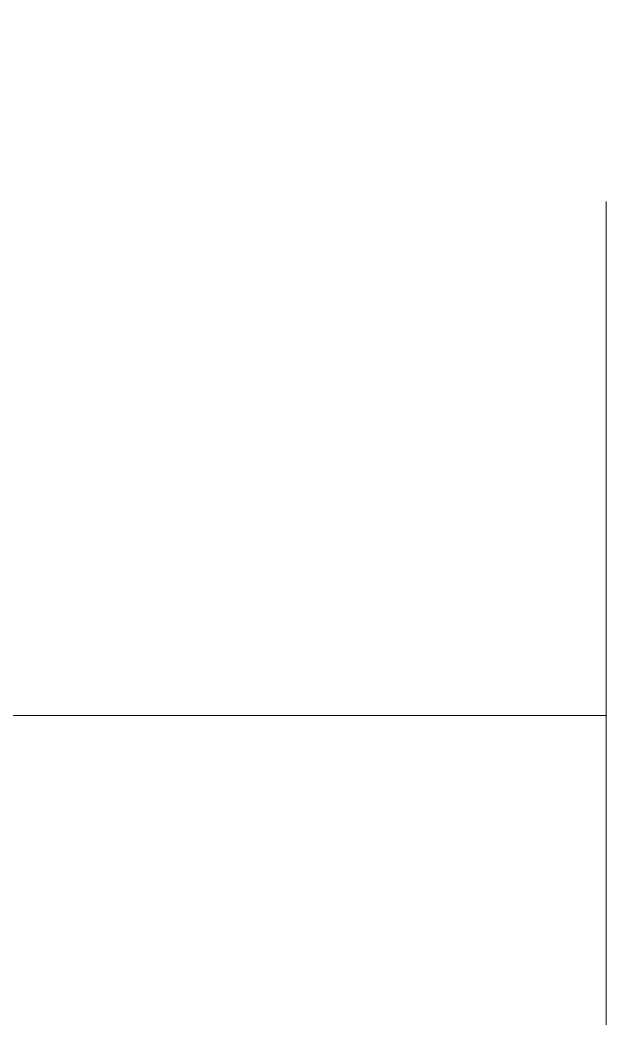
# Model space of a CAD drawing. Extents: x -3080 to 28500, y -1326 to 31609.
# Drawn here: x 26228.004 to 26230.604, y 28150.93 to 28155.356 of the extents above; entities that cross this region are included whole.
import ezdxf
from ezdxf.xclip import XClip

# ---------------------------------------------------------------- set-up
doc = ezdxf.new("R2010")
doc.units = 0
doc.header["$LTSCALE"] = 100
doc.header["$XCLIPFRAME"] = 2
doc.linetypes.add('188K-SM-07-F10-MECH-CR PIPE-Y2257103$0$X-S-FAB_SL ALL$0$Wipeout_Contour', pattern=[1, 0, -1])
for name, color, linetype in [('0-xref', 8, 'Continuous'), ('188K-SM-07-F10-MECH-CR PIPE-Y2257103$0$X-S-FAB_SL ALL$0$A-WALL-EX', 7, 'Continuous'), ('188K-SM-07-F10-MECH-CR PIPE-Y2257103$0$X-S-FAB_SL ALL$0$ASP_1', 1, 'Continuous'), ('188K-SM-07-F10-MECH-CR PIPE-Y2257103$0$X-S-FAB_SL ALL$0$Hattch', 7, 'Continuous')]:
    doc.layers.add(name, color=color, linetype=linetype)

# ---------------------------------------------------------------- blocks, each defined once
blk = doc.blocks.new('188K-SM-07-F10-MECH-CR PIPE-Y2257103$0$X-S-FAB_SL ALL$0$剖面元素_2209_3', base_point=(23061.2637, -8263.0638))
at = {"color": 254, "linetype": '188K-SM-07-F10-MECH-CR PIPE-Y2257103$0$X-S-FAB_SL ALL$0$Wipeout_Contour', "lineweight": 0, "ltscale": 149127.102454}
blk.add_wipeout([(49289.2673, -6438.494), (49289.2673, -6439.0205), (49291.868, -6438.494)], dxfattribs=at).dxf.layer = '188K-SM-07-F10-MECH-CR PIPE-Y2257103$0$X-S-FAB_SL ALL$0$Hattch'
at = {"color": 254, "linetype": '188K-SM-07-F10-MECH-CR PIPE-Y2257103$0$X-S-FAB_SL ALL$0$Wipeout_Contour', "lineweight": 0, "ltscale": 149130.810952}
blk.add_wipeout([(49291.868, -6439.1586), (49291.0519, -6439.349), (49291.868, -6439.3278)], dxfattribs=at).dxf.layer = '188K-SM-07-F10-MECH-CR PIPE-Y2257103$0$X-S-FAB_SL ALL$0$Hattch'
at = {"color": 254, "linetype": '188K-SM-07-F10-MECH-CR PIPE-Y2257103$0$X-S-FAB_SL ALL$0$Wipeout_Contour', "lineweight": 0, "ltscale": 347962.749342}
blk.add_wipeout([(49289.2673, -6439.544), (49289.2673, -6439.6682), (49289.684, -6439.6682), (49289.8056, -6439.8896), (49289.2673, -6439.8896), (49289.2673, -6440.0631), (49291.868, -6439.544)], dxfattribs=at).dxf.layer = '188K-SM-07-F10-MECH-CR PIPE-Y2257103$0$X-S-FAB_SL ALL$0$Hattch'
at = {"color": 254, "linetype": '188K-SM-07-F10-MECH-CR PIPE-Y2257103$0$X-S-FAB_SL ALL$0$Wipeout_Contour', "lineweight": 0, "ltscale": 149125.756588}
blk.add_wipeout([(49289.2673, -6440.9784), (49289.2673, -6441.0237), (49289.4632, -6441.0237)], dxfattribs=at).dxf.layer = '188K-SM-07-F10-MECH-CR PIPE-Y2257103$0$X-S-FAB_SL ALL$0$Hattch'
at = {"color": 254, "linetype": '188K-SM-07-F10-MECH-CR PIPE-Y2257103$0$X-S-FAB_SL ALL$0$Wipeout_Contour', "lineweight": 0, "ltscale": 149128.31141}
blk.add_wipeout([(49289.2673, -6442.182), (49291.868, -6441.5791), (49289.2673, -6441.5791)], dxfattribs=at).dxf.layer = '188K-SM-07-F10-MECH-CR PIPE-Y2257103$0$X-S-FAB_SL ALL$0$Hattch'
at = {"color": 254, "linetype": '188K-SM-07-F10-MECH-CR PIPE-Y2257103$0$X-S-FAB_SL ALL$0$Wipeout_Contour', "lineweight": 0, "ltscale": 198836.623895}
blk.add_wipeout([(49291.0766, -6438.1726), (49289.2673, -6438.1726), (49289.2673, -6438.494), (49291.868, -6438.494)], dxfattribs=at).dxf.layer = '188K-SM-07-F10-MECH-CR PIPE-Y2257103$0$X-S-FAB_SL ALL$0$Hattch'
at = {"color": 254, "linetype": '188K-SM-07-F10-MECH-CR PIPE-Y2257103$0$X-S-FAB_SL ALL$0$Wipeout_Contour', "lineweight": 0, "ltscale": 248546.594955}
blk.add_wipeout([(49289.3446, -6439.1222), (49289.2673, -6439.1586), (49291.868, -6439.1586), (49291.868, -6438.8855), (49289.7724, -6439.1222)], dxfattribs=at).dxf.layer = '188K-SM-07-F10-MECH-CR PIPE-Y2257103$0$X-S-FAB_SL ALL$0$Hattch'
at = {"color": 254, "linetype": '188K-SM-07-F10-MECH-CR PIPE-Y2257103$0$X-S-FAB_SL ALL$0$Wipeout_Contour', "lineweight": 0, "ltscale": 149125.189432}
blk.add_wipeout([(49289.684, -6439.6682), (49289.2673, -6439.7654), (49289.8056, -6439.8896)], dxfattribs=at).dxf.layer = '188K-SM-07-F10-MECH-CR PIPE-Y2257103$0$X-S-FAB_SL ALL$0$Hattch'
at = {"color": 254, "linetype": '188K-SM-07-F10-MECH-CR PIPE-Y2257103$0$X-S-FAB_SL ALL$0$Wipeout_Contour', "lineweight": 0, "ltscale": 149130.15724}
blk.add_wipeout([(49291.868, -6440.0684), (49290.1402, -6439.9668), (49291.868, -6440.3654)], dxfattribs=at).dxf.layer = '188K-SM-07-F10-MECH-CR PIPE-Y2257103$0$X-S-FAB_SL ALL$0$Hattch'
at = {"color": 254, "linetype": '188K-SM-07-F10-MECH-CR PIPE-Y2257103$0$X-S-FAB_SL ALL$0$Wipeout_Contour', "lineweight": 0, "ltscale": 149130.119122}
blk.add_wipeout([(49291.868, -6441.5791), (49289.2673, -6442.182), (49291.868, -6442.7776)], dxfattribs=at).dxf.layer = '188K-SM-07-F10-MECH-CR PIPE-Y2257103$0$X-S-FAB_SL ALL$0$Hattch'
at = {"color": 254, "linetype": '188K-SM-07-F10-MECH-CR PIPE-Y2257103$0$X-S-FAB_SL ALL$0$Wipeout_Contour', "lineweight": 0, "ltscale": 248546.555275}
blk.add_wipeout([(49291.868, -6439.1586), (49289.2673, -6439.1586), (49289.2673, -6439.3048), (49290.6793, -6439.3048), (49291.0519, -6439.349)], dxfattribs=at).dxf.layer = '188K-SM-07-F10-MECH-CR PIPE-Y2257103$0$X-S-FAB_SL ALL$0$Hattch'
at = {"color": 254, "linetype": '188K-SM-07-F10-MECH-CR PIPE-Y2257103$0$X-S-FAB_SL ALL$0$Wipeout_Contour', "lineweight": 0, "ltscale": 149125.337559}
blk.add_wipeout([(49289.2673, -6439.6682), (49289.2673, -6439.7654), (49289.684, -6439.6682)], dxfattribs=at).dxf.layer = '188K-SM-07-F10-MECH-CR PIPE-Y2257103$0$X-S-FAB_SL ALL$0$Hattch'
at = {"color": 254, "linetype": '188K-SM-07-F10-MECH-CR PIPE-Y2257103$0$X-S-FAB_SL ALL$0$Wipeout_Contour', "lineweight": 0, "ltscale": 149131.631398}
blk.add_wipeout([(49291.4286, -6440.469), (49291.868, -6440.4568), (49291.868, -6440.3654)], dxfattribs=at).dxf.layer = '188K-SM-07-F10-MECH-CR PIPE-Y2257103$0$X-S-FAB_SL ALL$0$Hattch'
at = {"color": 254, "linetype": '188K-SM-07-F10-MECH-CR PIPE-Y2257103$0$X-S-FAB_SL ALL$0$Wipeout_Contour', "lineweight": 0, "ltscale": 149129.691503}
blk.add_wipeout([(49291.868, -6440.5762), (49289.2673, -6441.082), (49291.868, -6441.5791)], dxfattribs=at).dxf.layer = '188K-SM-07-F10-MECH-CR PIPE-Y2257103$0$X-S-FAB_SL ALL$0$Hattch'
at = {"color": 254, "linetype": '188K-SM-07-F10-MECH-CR PIPE-Y2257103$0$X-S-FAB_SL ALL$0$Wipeout_Contour', "lineweight": 0, "ltscale": 149128.751641}
blk.add_wipeout([(49289.2673, -6442.182), (49289.2673, -6442.7776), (49291.868, -6442.7776)], dxfattribs=at).dxf.layer = '188K-SM-07-F10-MECH-CR PIPE-Y2257103$0$X-S-FAB_SL ALL$0$Hattch'
at = {"color": 254, "linetype": '188K-SM-07-F10-MECH-CR PIPE-Y2257103$0$X-S-FAB_SL ALL$0$Wipeout_Contour', "lineweight": 0, "ltscale": 149124.208475}
blk.add_wipeout([(49289.19, -6439.1222), (49289.2673, -6439.1586), (49289.3446, -6439.1222)], dxfattribs=at).dxf.layer = '188K-SM-07-F10-MECH-CR PIPE-Y2257103$0$X-S-FAB_SL ALL$0$Hattch'
at = {"color": 254, "linetype": '188K-SM-07-F10-MECH-CR PIPE-Y2257103$0$X-S-FAB_SL ALL$0$Wipeout_Contour', "lineweight": 0, "ltscale": 198840.415782}
blk.add_wipeout([(49290.6793, -6439.3048), (49291.868, -6439.544), (49291.868, -6439.3278), (49291.0519, -6439.349)], dxfattribs=at).dxf.layer = '188K-SM-07-F10-MECH-CR PIPE-Y2257103$0$X-S-FAB_SL ALL$0$Hattch'
at = {"color": 254, "linetype": '188K-SM-07-F10-MECH-CR PIPE-Y2257103$0$X-S-FAB_SL ALL$0$Wipeout_Contour', "lineweight": 0, "ltscale": 149125.645103}
blk.add_wipeout([(49289.2673, -6439.7654), (49289.2673, -6439.8896), (49289.8056, -6439.8896)], dxfattribs=at).dxf.layer = '188K-SM-07-F10-MECH-CR PIPE-Y2257103$0$X-S-FAB_SL ALL$0$Hattch'
at = {"color": 254, "linetype": '188K-SM-07-F10-MECH-CR PIPE-Y2257103$0$X-S-FAB_SL ALL$0$Wipeout_Contour', "lineweight": 0, "ltscale": 248547.913744}
blk.add_wipeout([(49289.2673, -6440.4545), (49291.251, -6440.4545), (49291.4286, -6440.469), (49291.868, -6440.3654), (49289.2673, -6440.3654)], dxfattribs=at).dxf.layer = '188K-SM-07-F10-MECH-CR PIPE-Y2257103$0$X-S-FAB_SL ALL$0$Hattch'
at = {"color": 254, "linetype": '188K-SM-07-F10-MECH-CR PIPE-Y2257103$0$X-S-FAB_SL ALL$0$Wipeout_Contour', "lineweight": 0, "ltscale": 149126.678549}
blk.add_wipeout([(49289.2673, -6441.082), (49287.9669, -6441.5791), (49291.868, -6441.5791)], dxfattribs=at).dxf.layer = '188K-SM-07-F10-MECH-CR PIPE-Y2257103$0$X-S-FAB_SL ALL$0$Hattch'
at = {"color": 254, "linetype": '188K-SM-07-F10-MECH-CR PIPE-Y2257103$0$X-S-FAB_SL ALL$0$Wipeout_Contour', "lineweight": 0, "ltscale": 149126.353044}
blk.add_wipeout([(49289.2673, -6442.7776), (49289.2673, -6442.8222), (49289.3595, -6442.8222)], dxfattribs=at).dxf.layer = '188K-SM-07-F10-MECH-CR PIPE-Y2257103$0$X-S-FAB_SL ALL$0$Hattch'
at = {"layer": '188K-SM-07-F10-MECH-CR PIPE-Y2257103$0$X-S-FAB_SL ALL$0$A-WALL-EX', "color": 8, "lineweight": 0}
blk.add_line((49291.868, -6441.5791), (49287.9669, -6441.5791), dxfattribs=at)
at = {"color": 254, "linetype": '188K-SM-07-F10-MECH-CR PIPE-Y2257103$0$X-S-FAB_SL ALL$0$Wipeout_Contour', "lineweight": 0, "ltscale": 198837.758506}
blk.add_wipeout([(49289.2673, -6439.0205), (49289.7724, -6439.1222), (49291.868, -6438.8855), (49291.868, -6438.494)], dxfattribs=at).dxf.layer = '188K-SM-07-F10-MECH-CR PIPE-Y2257103$0$X-S-FAB_SL ALL$0$Hattch'
at = {"color": 254, "linetype": '188K-SM-07-F10-MECH-CR PIPE-Y2257103$0$X-S-FAB_SL ALL$0$Wipeout_Contour', "lineweight": 0, "ltscale": 149123.268508}
blk.add_wipeout([(49289.2673, -6439.1586), (49288.641, -6439.3048), (49289.2673, -6439.3048)], dxfattribs=at).dxf.layer = '188K-SM-07-F10-MECH-CR PIPE-Y2257103$0$X-S-FAB_SL ALL$0$Hattch'
at = {"color": 254, "linetype": '188K-SM-07-F10-MECH-CR PIPE-Y2257103$0$X-S-FAB_SL ALL$0$Wipeout_Contour', "lineweight": 0, "ltscale": 248546.42026}
blk.add_wipeout([(49289.2673, -6440.3654), (49291.868, -6440.3654), (49290.1402, -6439.9668), (49290.1545, -6440.2381), (49289.2673, -6440.2381)], dxfattribs=at).dxf.layer = '188K-SM-07-F10-MECH-CR PIPE-Y2257103$0$X-S-FAB_SL ALL$0$Hattch'
at = {"color": 254, "linetype": '188K-SM-07-F10-MECH-CR PIPE-Y2257103$0$X-S-FAB_SL ALL$0$Wipeout_Contour', "lineweight": 0, "ltscale": 347963.76522}
blk.add_wipeout([(49289.2673, -6441.082), (49291.868, -6440.5762), (49289.2673, -6440.5762), (49289.2673, -6440.8433), (49289.8405, -6440.8433), (49289.4632, -6441.0237), (49289.2673, -6441.0237)], dxfattribs=at).dxf.layer = '188K-SM-07-F10-MECH-CR PIPE-Y2257103$0$X-S-FAB_SL ALL$0$Hattch'
at = {"color": 254, "linetype": '188K-SM-07-F10-MECH-CR PIPE-Y2257103$0$X-S-FAB_SL ALL$0$Wipeout_Contour', "lineweight": 0, "ltscale": 248549.748158}
blk.add_wipeout([(49289.2673, -6442.7776), (49289.3595, -6442.8222), (49291.294, -6442.8222), (49291.868, -6442.8502), (49291.868, -6442.7776)], dxfattribs=at).dxf.layer = '188K-SM-07-F10-MECH-CR PIPE-Y2257103$0$X-S-FAB_SL ALL$0$Hattch'
at = {"layer": '188K-SM-07-F10-MECH-CR PIPE-Y2257103$0$X-S-FAB_SL ALL$0$A-WALL-EX', "color": 8, "lineweight": 0}
blk.add_line((49291.868, -6441.5791), (49291.868, -6442.7776), dxfattribs=at)
at = {"color": 254, "linetype": '188K-SM-07-F10-MECH-CR PIPE-Y2257103$0$X-S-FAB_SL ALL$0$Wipeout_Contour', "lineweight": 0, "ltscale": 198826.308674}
blk.add_wipeout([(49286.6666, -6438.1726), (49286.6666, -6438.494), (49289.2673, -6438.494), (49288.4758, -6438.1726)], dxfattribs=at).dxf.layer = '188K-SM-07-F10-MECH-CR PIPE-Y2257103$0$X-S-FAB_SL ALL$0$Hattch'
at = {"color": 254, "linetype": '188K-SM-07-F10-MECH-CR PIPE-Y2257103$0$X-S-FAB_SL ALL$0$Wipeout_Contour', "lineweight": 0, "ltscale": 149130.332266}
blk.add_wipeout([(49291.0766, -6438.1726), (49291.868, -6438.494), (49291.868, -6438.1726)], dxfattribs=at).dxf.layer = '188K-SM-07-F10-MECH-CR PIPE-Y2257103$0$X-S-FAB_SL ALL$0$Hattch'
at = {"color": 254, "linetype": '188K-SM-07-F10-MECH-CR PIPE-Y2257103$0$X-S-FAB_SL ALL$0$Wipeout_Contour', "lineweight": 0, "ltscale": 149125.316811}
blk.add_wipeout([(49289.7724, -6439.1222), (49289.2673, -6439.0205), (49289.2673, -6439.1222)], dxfattribs=at).dxf.layer = '188K-SM-07-F10-MECH-CR PIPE-Y2257103$0$X-S-FAB_SL ALL$0$Hattch'
at = {"color": 254, "linetype": '188K-SM-07-F10-MECH-CR PIPE-Y2257103$0$X-S-FAB_SL ALL$0$Wipeout_Contour', "lineweight": 0, "ltscale": 248547.807647}
blk.add_wipeout([(49289.2673, -6440.0631), (49290.1545, -6440.2381), (49290.1402, -6439.9668), (49291.868, -6440.0684), (49291.868, -6439.544)], dxfattribs=at).dxf.layer = '188K-SM-07-F10-MECH-CR PIPE-Y2257103$0$X-S-FAB_SL ALL$0$Hattch'
at = {"color": 254, "linetype": '188K-SM-07-F10-MECH-CR PIPE-Y2257103$0$X-S-FAB_SL ALL$0$Wipeout_Contour', "lineweight": 0, "ltscale": 198841.937041}
blk.add_wipeout([(49291.4286, -6440.469), (49291.251, -6440.4545), (49291.868, -6440.5762), (49291.868, -6440.4568)], dxfattribs=at).dxf.layer = '188K-SM-07-F10-MECH-CR PIPE-Y2257103$0$X-S-FAB_SL ALL$0$Hattch'
at = {"color": 254, "linetype": '188K-SM-07-F10-MECH-CR PIPE-Y2257103$0$X-S-FAB_SL ALL$0$Wipeout_Contour', "lineweight": 0, "ltscale": 149125.930238}
blk.add_wipeout([(49289.2673, -6440.9784), (49289.4632, -6441.0237), (49289.8405, -6440.8433)], dxfattribs=at).dxf.layer = '188K-SM-07-F10-MECH-CR PIPE-Y2257103$0$X-S-FAB_SL ALL$0$Hattch'
at = {"color": 254, "linetype": '188K-SM-07-F10-MECH-CR PIPE-Y2257103$0$X-S-FAB_SL ALL$0$Wipeout_Contour', "lineweight": 0, "ltscale": 149132.366745}
blk.add_wipeout([(49291.868, -6442.8502), (49291.294, -6442.8222), (49291.868, -6442.9202)], dxfattribs=at).dxf.layer = '188K-SM-07-F10-MECH-CR PIPE-Y2257103$0$X-S-FAB_SL ALL$0$Hattch'
at = {"color": 254, "linetype": '188K-SM-07-F10-MECH-CR PIPE-Y2257103$0$X-S-FAB_SL ALL$0$Wipeout_Contour', "lineweight": 0, "ltscale": 149122.595837}
blk.add_wipeout([(49289.2673, -6438.1726), (49288.4758, -6438.1726), (49289.2673, -6438.494)], dxfattribs=at).dxf.layer = '188K-SM-07-F10-MECH-CR PIPE-Y2257103$0$X-S-FAB_SL ALL$0$Hattch'
at = {"color": 254, "linetype": '188K-SM-07-F10-MECH-CR PIPE-Y2257103$0$X-S-FAB_SL ALL$0$Wipeout_Contour', "lineweight": 0, "ltscale": 198836.946785}
blk.add_wipeout([(49289.2673, -6439.3048), (49289.2673, -6439.544), (49291.868, -6439.544), (49290.6793, -6439.3048)], dxfattribs=at).dxf.layer = '188K-SM-07-F10-MECH-CR PIPE-Y2257103$0$X-S-FAB_SL ALL$0$Hattch'
at = {"color": 254, "linetype": '188K-SM-07-F10-MECH-CR PIPE-Y2257103$0$X-S-FAB_SL ALL$0$Wipeout_Contour', "lineweight": 0, "ltscale": 149126.11992}
blk.add_wipeout([(49289.2673, -6440.0631), (49289.2673, -6440.2381), (49290.1545, -6440.2381)], dxfattribs=at).dxf.layer = '188K-SM-07-F10-MECH-CR PIPE-Y2257103$0$X-S-FAB_SL ALL$0$Hattch'
at = {"color": 254, "linetype": '188K-SM-07-F10-MECH-CR PIPE-Y2257103$0$X-S-FAB_SL ALL$0$Wipeout_Contour', "lineweight": 0, "ltscale": 198837.861046}
blk.add_wipeout([(49289.2673, -6440.5762), (49291.868, -6440.5762), (49291.251, -6440.4545), (49289.2673, -6440.4545)], dxfattribs=at).dxf.layer = '188K-SM-07-F10-MECH-CR PIPE-Y2257103$0$X-S-FAB_SL ALL$0$Hattch'
at = {"color": 254, "linetype": '188K-SM-07-F10-MECH-CR PIPE-Y2257103$0$X-S-FAB_SL ALL$0$Wipeout_Contour', "lineweight": 0, "ltscale": 149125.954423}
blk.add_wipeout([(49289.8405, -6440.8433), (49289.2673, -6440.8433), (49289.2673, -6440.9784)], dxfattribs=at).dxf.layer = '188K-SM-07-F10-MECH-CR PIPE-Y2257103$0$X-S-FAB_SL ALL$0$Hattch'
at = {"color": 254, "linetype": '188K-SM-07-F10-MECH-CR PIPE-Y2257103$0$X-S-FAB_SL ALL$0$Wipeout_Contour', "lineweight": 0, "ltscale": 198836.456695}
blk.add_wipeout([(49291.294, -6442.8222), (49287.9669, -6442.8222), (49287.9669, -6442.9202), (49291.868, -6442.9202)], dxfattribs=at).dxf.layer = '188K-SM-07-F10-MECH-CR PIPE-Y2257103$0$X-S-FAB_SL ALL$0$Hattch'
at = {"layer": '188K-SM-07-F10-MECH-CR PIPE-Y2257103$0$X-S-FAB_SL ALL$0$A-WALL-EX', "color": 8, "lineweight": 0}
for p, q in [((49291.868, -6439.544), (49291.868, -6439.2996)), ((49291.868, -6440.3654), (49291.868, -6439.544)), ((49291.868, -6440.3654), (49291.868, -6440.5762)), ((49291.868, -6441.5791), (49291.868, -6440.5762))]:
    blk.add_line(p, q, dxfattribs=at)
at = {"color": 254, "linetype": '188K-SM-07-F10-MECH-CR PIPE-Y2257103$0$X-S-FAB_SL ALL$0$Wipeout_Contour', "lineweight": 0, "ltscale": 198838.744006}
blk.add_wipeout([(49291.868, -6442.9202), (49287.9669, -6443.5884), (49290.0689, -6443.9426), (49291.868, -6443.3665)], dxfattribs=at).dxf.layer = '188K-SM-07-F10-MECH-CR PIPE-Y2257103$0$X-S-FAB_SL ALL$0$Hattch'
at = {"layer": '188K-SM-07-F10-MECH-CR PIPE-Y2257103$0$X-S-FAB_SL ALL$0$A-WALL-EX', "color": 8, "lineweight": 0}
for p, q in [((49291.868, -6442.9753), (49291.868, -6442.7776)), ((49291.868, -6442.7776), (49291.868, -6442.9202))]:
    blk.add_line(p, q, dxfattribs=at)
blk = doc.blocks.new('188K-SM-07-F10-MECH-CR PIPE-Y2257103$0$X-S-FAB_SL ALL$0$A$C2e9ab586')
at = {"layer": '188K-SM-07-F10-MECH-CR PIPE-Y2257103$0$X-S-FAB_SL ALL$0$A-WALL-EX', "lineweight": 0}
blk.add_blockref('188K-SM-07-F10-MECH-CR PIPE-Y2257103$0$X-S-FAB_SL ALL$0$剖面元素_2209_3', (-28106.3851, 285), dxfattribs=at)
blk = doc.blocks.new('188K-SM-07-F10-MECH-CR PIPE-Y2257103$0$X-S-FAB_SL ALL')
at = {"layer": '188K-SM-07-F10-MECH-CR PIPE-Y2257103$0$X-S-FAB_SL ALL$0$ASP_1'}
blk.add_blockref('188K-SM-07-F10-MECH-CR PIPE-Y2257103$0$X-S-FAB_SL ALL$0$A$C2e9ab586', (23632.8637, -73288.9769), dxfattribs=at)
blk = doc.blocks.new('188K-SM-07-F10-MECH-CR PIPE-Y2257103')
ref = blk.add_blockref('188K-SM-07-F10-MECH-CR PIPE-Y2257103$0$X-S-FAB_SL ALL', (4473.5214, 99334.7631))
XClip(ref).set_block_clipping_path([(-7553.4648570136, -75341.9369645483), (24026.2025623869, -67725.7696244382)])

msp = doc.modelspace()

# ---------------------------------------------------------------- block references
at = {"layer": '0-xref'}
msp.add_blockref('188K-SM-07-F10-MECH-CR PIPE-Y2257103', (0, 0), dxfattribs=at)

doc.saveas('drawing.dxf')
